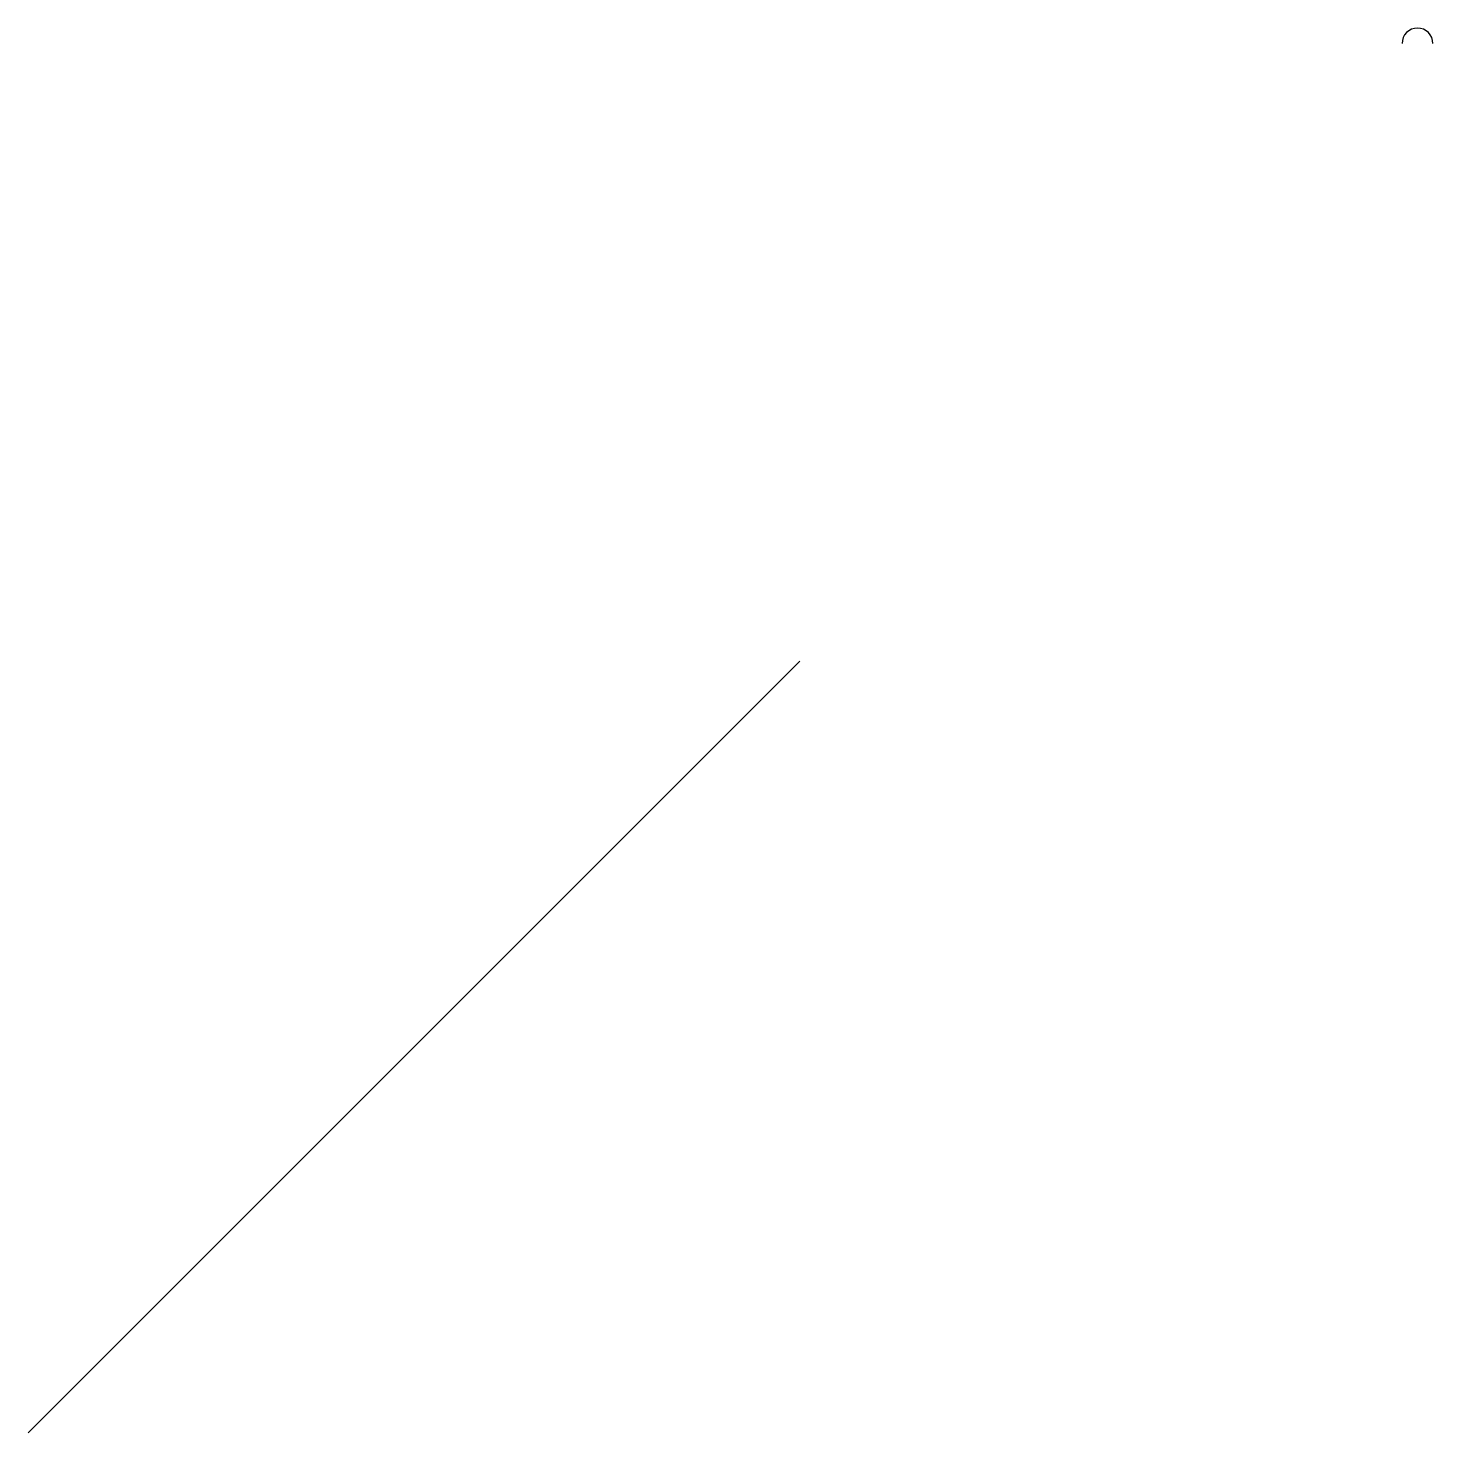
# Model space of a CAD drawing. Header units: metres. Extents: x -1000000000 to -90000000, y -1000000000 to -90000000.
import ezdxf

# ---------------------------------------------------------------- set-up
doc = ezdxf.new("R2010")
doc.units = ezdxf.units.M

msp = doc.modelspace()

# ---------------------------------------------------------------- linework, layer by layer
msp.add_line((-1000000000, -1000000000), (-500000000, -500000000))
msp.add_arc((-100000000, -100000000), 10000000, 0, 180)

doc.saveas('drawing.dxf')
